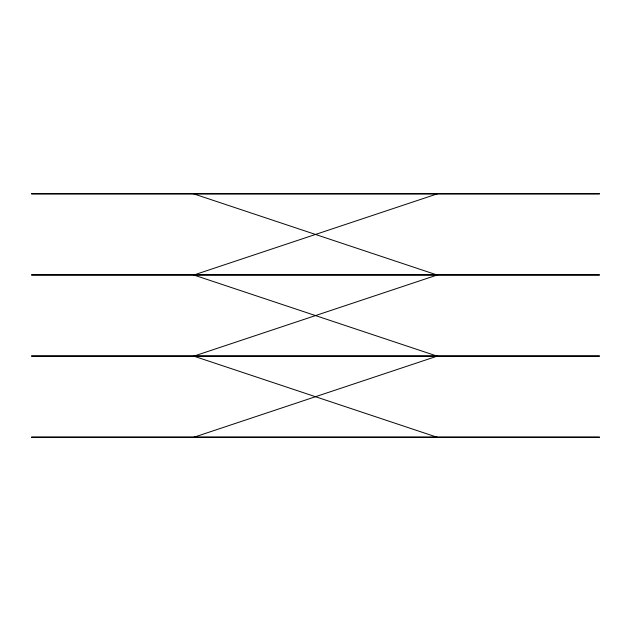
<?xml version="1.0" encoding="UTF-8"?>
<svg xmlns="http://www.w3.org/2000/svg" width="631" height="631" viewBox="0 0 631 631"><rect width="100%" height="100%" fill="white"/><g stroke="black" fill="none" stroke-linecap="round" stroke-linejoin="round"><path stroke-width="0.95" d="M437.196 193.891L193.804 275.013L437.196 356.144L193.804 437.275M31.55 193.725L599.45 193.725M31.55 193.891L599.45 193.891M31.55 274.856L599.45 274.856M31.55 275.013L599.45 275.013M31.55 355.987L599.45 355.987M31.55 356.144L599.45 356.144M31.55 437.109L599.45 437.109M31.55 437.275L599.45 437.275M193.804 193.891L437.196 275.013L193.804 356.144L437.196 437.275"/></g></svg>
